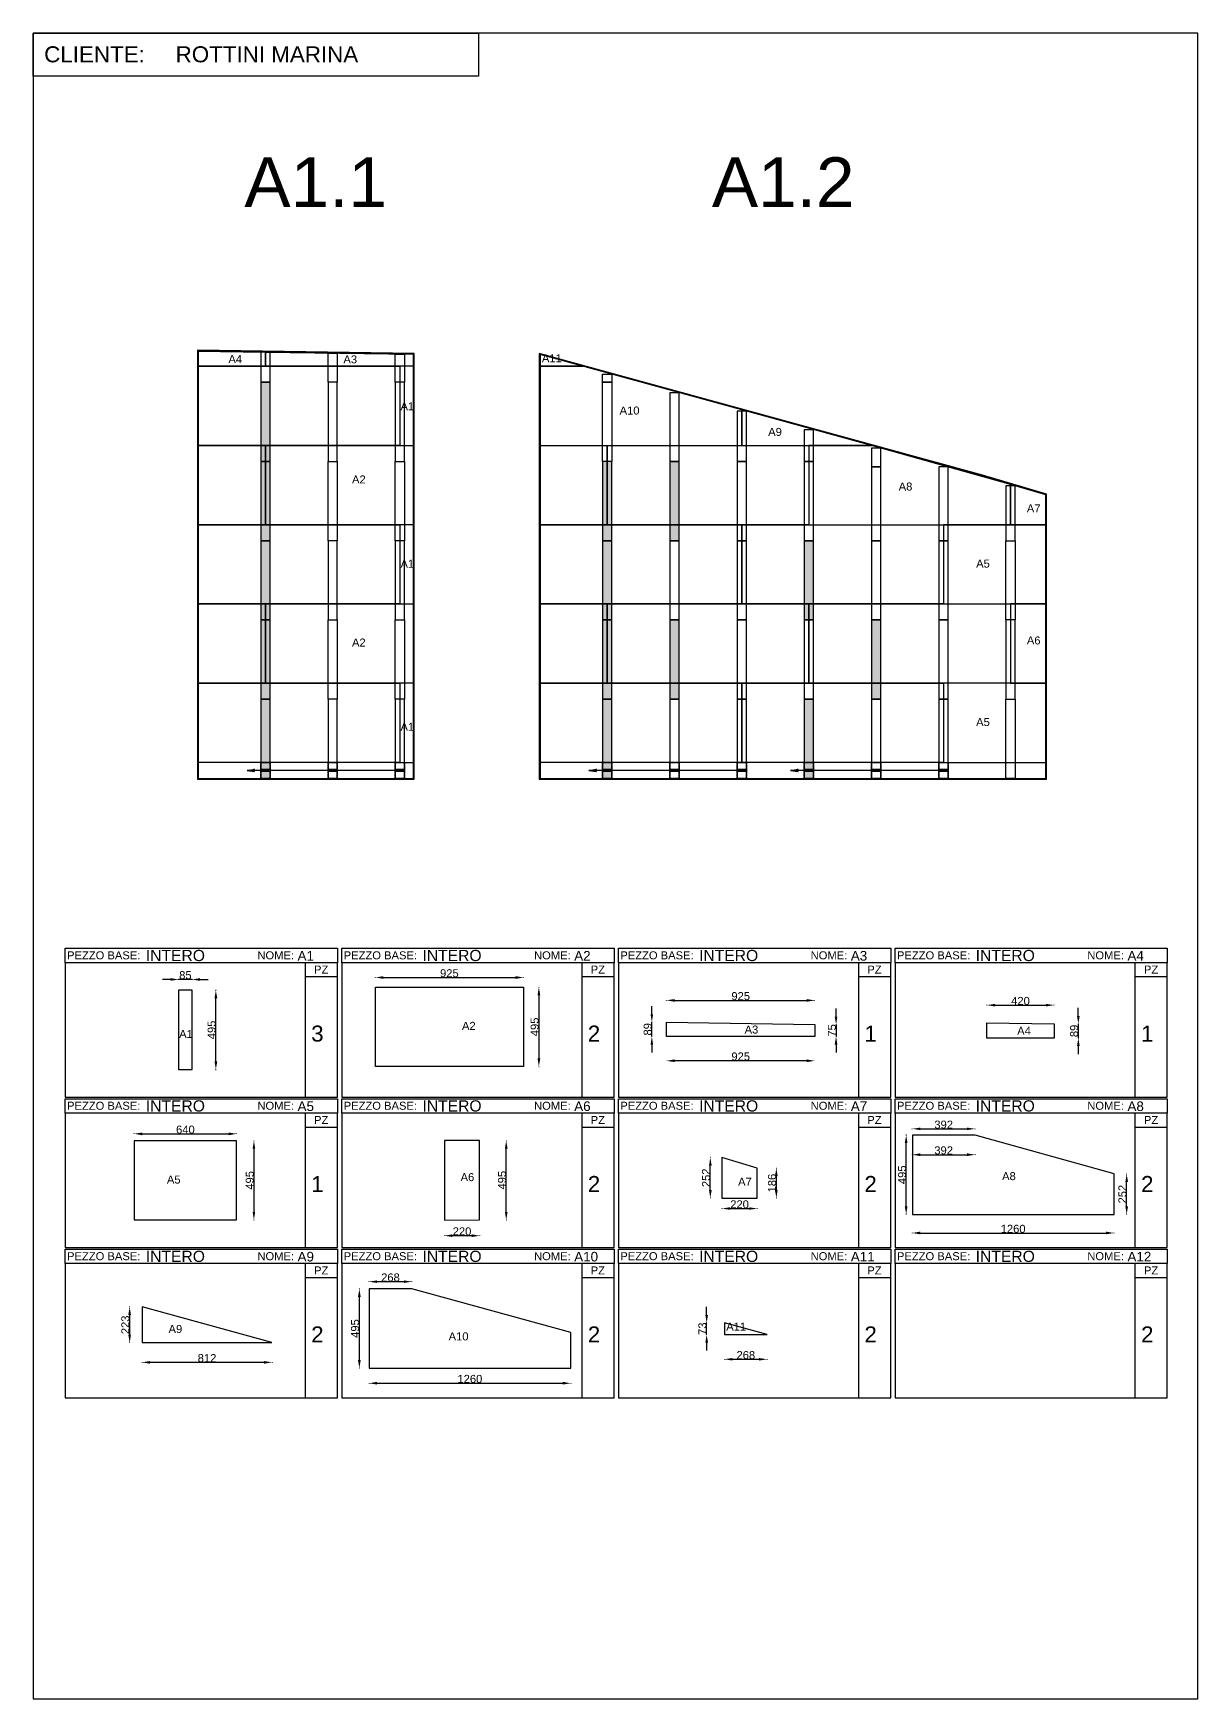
# Model space of a CAD drawing. Header units: millimetres. Extents: x -69675 to 28058, y -18677 to 10388.
# Drawn here: x -69675 to -62401, y -13652 to -3245 of the extents above; entities that cross this region are included whole.
import ezdxf

# ---------------------------------------------------------------- set-up
doc = ezdxf.new("R2010")
doc.units = ezdxf.units.MM
doc.linetypes.add('ACAD_ISO02W100', pattern=[15, 12, -3])
for name, color, linetype in [('- QUOTE', 7, 'Continuous'), ('DISTINTA PRODUZIONE', 7, 'Continuous'), ('FINESTRA', 7, 'Continuous'), ('MURALI CLIENTE', 8, 'ACAD_ISO02W100'), ('NOTE TECNICHE', 7, 'Continuous'), ('OFFSET', 2, 'Continuous'), ('PERIMETRO', 1, 'Continuous')]:
    doc.layers.add(name, color=color, linetype=linetype)
for name, color, linetype, true_color in [('INTERI', 7, 'Continuous', 0x00b51a), ('MURALI', 7, 'Continuous', 0x766a5e), ('PEZZI SU MISURA', 7, 'Continuous', 0xbb1e10), ('TABELLE TAGLIO', 7, 'Continuous', 0x7f868a), ('UNTERZO', 7, 'Continuous', 0xd40f7d)]:
    doc.layers.add(name, color=color, linetype=linetype, true_color=true_color)
doc.styles.get("Standard").update_dxf_attribs({"font": 'arial.ttf'})
doc.dimstyles.new('ISO-25', dxfattribs={"dimtxt": 50, "dimasz": 50, "dimexe": 1.25, "dimexo": 0.625, "dimtad": 1, "dimdec": 0, "dimtxsty": 'Standard', "dimcen": 2.5, "dimadec": 0, "dimazin": 0, "dimtfac": 1, "dimtdec": 0, "dimtmove": 0, "dimatfit": 3, "dimfxl": 1, "dimfxlon": 1, "dimarcsym": 0})

# ---------------------------------------------------------------- blocks, each defined once
blk = doc.blocks.new('INTERO FORATO')
at = {"layer": 'MURALI', "transparency": 33554470}
h = blk.add_hatch(color=256, dxfattribs=at)
h.dxf.hatch_style = 1
h.paths.add_polyline_path([(449, -100), (420, -100), (420, -495), (391, -495), (391, -595), (449, -595)])
h.paths.add_polyline_path([(420, -100), (391, -100), (391, -495), (420, -495)])
at = {"layer": 'MURALI', "true_color": 0x636466, "transparency": 33554687}
h = blk.add_hatch(color=251, dxfattribs=at)
h.dxf.hatch_style = 1
h.paths.add_polyline_path([(342, -545), (305, -545), (352, -553)])
h.paths.add_polyline_path([(352, -537), (305, -545), (342, -545)])
blk.add_lwpolyline([(0, 0), (1260, 0), (1260, -495), (0, -495), (0, 0)])
at = {"layer": 'MURALI'}
for points in [[(391, -100), (391, -595), (449, -595), (449, -100), (391, -100)], [(811, -100), (811, -595), (869, -595), (869, -100), (811, -100)], [(1231, -100), (1231, -595), (1289, -595), (1289, -100), (1231, -100)]]:
    blk.add_lwpolyline(points, dxfattribs=at)
at = {"layer": 'MURALI', "color": 251, "true_color": 0x636466}
for points in [[(305, -545), (352, -537)], [(1289, -545), (305, -545)], [(305, -545), (352, -553)], [(352, -537), (342, -545), (352, -553)]]:
    blk.add_lwpolyline(points, dxfattribs=at)
at = {"layer": 'MURALI'}
for points in [[(391, -537), (449, -537), (449, -553), (391, -553)], [(811, -537), (869, -537), (869, -553), (811, -553)], [(1231, -537), (1289, -537), (1289, -553), (1231, -553)]]:
    blk.add_lwpolyline(points, close=True, dxfattribs=at)
at = {"layer": 'MURALI CLIENTE'}
for points in [[(391, -495), (449, -495), (449, -595), (391, -595)], [(811, -495), (869, -495), (869, -595), (811, -595)], [(1231, -495), (1289, -495), (1289, -595), (1231, -595)]]:
    blk.add_lwpolyline(points, close=True, dxfattribs=at)
blk = doc.blocks.new('UNTERZO')
at = {"layer": 'MURALI', "transparency": 33554470}
h = blk.add_hatch(color=256, dxfattribs=at)
h.dxf.hatch_style = 1
h.paths.add_polyline_path([(384, -595), (442, -595), (442, -100), (413, -100), (413, -495), (384, -495)])
h.paths.add_polyline_path([(413, -100), (384, -100), (384, -495), (413, -495)], flags=17)
blk.add_lwpolyline([(-7, 0), (413, 0), (413, -495), (-7, -495), (-7, 0)])
at = {"layer": 'MURALI'}
blk.add_lwpolyline([(384, -100), (384, -595), (442, -595), (442, -100), (384, -100)], dxfattribs=at)
blk = doc.blocks.new('INTERO')
at = {"layer": 'MURALI', "transparency": 33554470}
h = blk.add_hatch(color=256, dxfattribs=at)
h.dxf.hatch_style = 1
h.paths.add_polyline_path([(428, -100), (399, -100), (399, -495), (370, -495), (370, -595), (428, -595)])
h.paths.add_polyline_path([(399, -100), (370, -100), (370, -495), (399, -495)])
blk.add_lwpolyline([(-21, 0), (1239, 0), (1239, -495), (-21, -495), (-21, 0)])
at = {"layer": 'MURALI'}
for points in [[(370, -100), (370, -595), (428, -595), (428, -100), (370, -100)], [(790, -100), (790, -595), (848, -595), (848, -100), (790, -100)], [(1210, -100), (1210, -595), (1268, -595), (1268, -100), (1210, -100)]]:
    blk.add_lwpolyline(points, dxfattribs=at)
blk = doc.blocks.new('TABELLA PEZZI')
at = {"layer": 'TABELLE TAGLIO'}
for points in [[(0, 0), (0, 90), (1700, 90), (1700, 0), (0, 0)], [(1500, -840), (1700, -840), (1700, 0), (1500, 0)], [(1700, -89), (1500, -89)]]:
    blk.add_lwpolyline(points, dxfattribs=at)
blk.add_lwpolyline([(0, -840), (1500, -840), (1500, 0), (0, 0)], close=True, dxfattribs=at)
for tag, p, height in [('DERIVAZIONE', (503, 10), 70), ('NOME', (1451, 13), 60), ('QUANTITA', (1536, -493), 100)]:
    blk.add_attdef(tag, p, '', height=height)
for s, p in [('PEZZO BASE:', (11, 21)), ('NOME:', (1200, 21)), ('PZ', (1554, -68))]:
    blk.add_text(s, height=50, dxfattribs=at).set_placement(p)
blk = doc.blocks.new('*D88')
at = {"layer": '- QUOTE', "color": 0, "lineweight": -2, "transparency": 16777216}
for p, q in [((-68536, -9225), (-68533, -9225)), ((-68535, -9670), (-68535, -9275)), ((-68536, -9720), (-68533, -9720))]:
    blk.add_line(p, q, dxfattribs=at)
at = {"layer": '- QUOTE', "color": 0, "transparency": 16777216}
for points in [[(-68543, -9275), (-68526, -9275), (-68535, -9225)], [(-68543, -9670), (-68526, -9670), (-68535, -9720)]]:
    blk.add_solid(points, dxfattribs=at)
at = {"layer": 'Defpoints', "color": 0, "transparency": 16777216}
for p in [(-68683, -9225), (-68535, -9225), (-68683, -9720)]:
    blk.add_point(p, dxfattribs=at)
at = {"layer": '- QUOTE', "color": 0, "transparency": 16777216, "insert": (-68561, -9473), "char_height": 50, "attachment_point": 5, "rotation": 90}
blk.add_mtext('495', dxfattribs=at)
blk = doc.blocks.new('*D89')
at = {"layer": '- QUOTE', "color": 0, "lineweight": -2, "transparency": 16777216}
for p, q in [((-68818, -9158), (-68868, -9158)), ((-68768, -9159), (-68768, -9156)), ((-68683, -9158), (-68768, -9158)), ((-68683, -9159), (-68683, -9156)), ((-68633, -9158), (-68583, -9158))]:
    blk.add_line(p, q, dxfattribs=at)
at = {"layer": '- QUOTE', "color": 0, "transparency": 16777216}
for points in [[(-68818, -9149), (-68818, -9166), (-68768, -9158)], [(-68633, -9149), (-68633, -9166), (-68683, -9158)]]:
    blk.add_solid(points, dxfattribs=at)
at = {"layer": 'Defpoints', "color": 0, "transparency": 16777216}
for p in [(-68768, -9158), (-68768, -9225), (-68683, -9225)]:
    blk.add_point(p, dxfattribs=at)
at = {"layer": '- QUOTE', "color": 0, "transparency": 16777216, "insert": (-68725, -9131), "char_height": 50, "attachment_point": 5}
blk.add_mtext('85', dxfattribs=at)
blk = doc.blocks.new('*D90')
at = {"layer": '- QUOTE', "color": 0, "lineweight": -2, "transparency": 16777216}
for p, q in [((-67538, -9146), (-67538, -9144)), ((-67488, -9145), (-66663, -9145)), ((-66613, -9146), (-66613, -9144))]:
    blk.add_line(p, q, dxfattribs=at)
at = {"layer": '- QUOTE', "color": 0, "transparency": 16777216}
for points in [[(-67488, -9137), (-67488, -9154), (-67538, -9145)], [(-66663, -9137), (-66663, -9154), (-66613, -9145)]]:
    blk.add_solid(points, dxfattribs=at)
at = {"layer": 'Defpoints', "color": 0, "transparency": 16777216}
for p in [(-66613, -9145), (-67538, -9206), (-66613, -9206)]:
    blk.add_point(p, dxfattribs=at)
at = {"layer": '- QUOTE', "color": 0, "transparency": 16777216, "insert": (-67076, -9119), "char_height": 50, "attachment_point": 5}
blk.add_mtext('925', dxfattribs=at)
blk = doc.blocks.new('*D91')
at = {"layer": '- QUOTE', "color": 0, "lineweight": -2, "transparency": 16777216}
for p, q in [((-66518, -9206), (-66516, -9206)), ((-66517, -9256), (-66517, -9651)), ((-66518, -9701), (-66516, -9701))]:
    blk.add_line(p, q, dxfattribs=at)
at = {"layer": '- QUOTE', "color": 0, "transparency": 16777216}
for points in [[(-66525, -9256), (-66508, -9256), (-66517, -9206)], [(-66525, -9651), (-66508, -9651), (-66517, -9701)]]:
    blk.add_solid(points, dxfattribs=at)
at = {"layer": 'Defpoints', "color": 0, "transparency": 16777216}
for p in [(-66613, -9206), (-66613, -9701), (-66517, -9701)]:
    blk.add_point(p, dxfattribs=at)
at = {"layer": '- QUOTE', "color": 0, "transparency": 16777216, "insert": (-66543, -9454), "char_height": 50, "attachment_point": 5, "rotation": 90}
blk.add_mtext('495', dxfattribs=at)
blk = doc.blocks.new('*D92')
at = {"layer": '- QUOTE', "color": 0, "lineweight": -2, "transparency": 16777216}
for p, q in [((-65719, -9289), (-65719, -9287)), ((-65669, -9288), (-64844, -9288)), ((-64794, -9289), (-64794, -9287))]:
    blk.add_line(p, q, dxfattribs=at)
at = {"layer": '- QUOTE', "color": 0, "transparency": 16777216}
for points in [[(-65669, -9280), (-65669, -9297), (-65719, -9288)], [(-64844, -9280), (-64844, -9297), (-64794, -9288)]]:
    blk.add_solid(points, dxfattribs=at)
at = {"layer": 'Defpoints', "color": 0, "transparency": 16777216}
for p in [(-64794, -9288), (-65719, -9425), (-64794, -9439)]:
    blk.add_point(p, dxfattribs=at)
at = {"layer": '- QUOTE', "color": 0, "transparency": 16777216, "insert": (-65256, -9262), "char_height": 50, "attachment_point": 5}
blk.add_mtext('925', dxfattribs=at)
blk = doc.blocks.new('*D93')
at = {"layer": '- QUOTE', "color": 0, "lineweight": -2, "transparency": 16777216}
for p, q in [((-64660, -9389), (-64660, -9339)), ((-64661, -9439), (-64659, -9439)), ((-64660, -9439), (-64660, -9514)), ((-64661, -9514), (-64659, -9514)), ((-64660, -9564), (-64660, -9614))]:
    blk.add_line(p, q, dxfattribs=at)
at = {"layer": '- QUOTE', "color": 0, "transparency": 16777216}
for points in [[(-64669, -9389), (-64652, -9389), (-64660, -9439)], [(-64669, -9564), (-64652, -9564), (-64660, -9514)]]:
    blk.add_solid(points, dxfattribs=at)
at = {"layer": 'Defpoints', "color": 0, "transparency": 16777216}
for p in [(-64794, -9439), (-64794, -9514), (-64660, -9514)]:
    blk.add_point(p, dxfattribs=at)
at = {"layer": '- QUOTE', "color": 0, "transparency": 16777216, "insert": (-64686, -9476), "char_height": 50, "attachment_point": 5, "rotation": 90}
blk.add_mtext('75', dxfattribs=at)
blk = doc.blocks.new('*D94')
at = {"layer": '- QUOTE', "color": 0, "lineweight": -2, "transparency": 16777216}
for p, q in [((-63718, -9319), (-63718, -9317)), ((-63668, -9318), (-63348, -9318)), ((-63298, -9319), (-63298, -9317))]:
    blk.add_line(p, q, dxfattribs=at)
at = {"layer": '- QUOTE', "color": 0, "transparency": 16777216}
for points in [[(-63668, -9310), (-63668, -9326), (-63718, -9318)], [(-63348, -9310), (-63348, -9326), (-63298, -9318)]]:
    blk.add_solid(points, dxfattribs=at)
at = {"layer": 'Defpoints', "color": 0, "transparency": 16777216}
for p in [(-63298, -9318), (-63718, -9429), (-63298, -9435)]:
    blk.add_point(p, dxfattribs=at)
at = {"layer": '- QUOTE', "color": 0, "transparency": 16777216, "insert": (-63508, -9292), "char_height": 50, "attachment_point": 5}
blk.add_mtext('420', dxfattribs=at)
blk = doc.blocks.new('*D95')
at = {"layer": '- QUOTE', "color": 0, "lineweight": -2, "transparency": 16777216}
for p, q in [((-63147, -9385), (-63147, -9335)), ((-63148, -9435), (-63145, -9435)), ((-63147, -9435), (-63147, -9524)), ((-63148, -9524), (-63145, -9524)), ((-63147, -9574), (-63147, -9624))]:
    blk.add_line(p, q, dxfattribs=at)
at = {"layer": '- QUOTE', "color": 0, "transparency": 16777216}
for points in [[(-63155, -9385), (-63138, -9385), (-63147, -9435)], [(-63155, -9574), (-63138, -9574), (-63147, -9524)]]:
    blk.add_solid(points, dxfattribs=at)
at = {"layer": 'Defpoints', "color": 0, "transparency": 16777216}
for p in [(-63298, -9435), (-63298, -9524), (-63147, -9524)]:
    blk.add_point(p, dxfattribs=at)
at = {"layer": '- QUOTE', "color": 0, "transparency": 16777216, "insert": (-63173, -9479), "char_height": 50, "attachment_point": 5, "rotation": 90}
blk.add_mtext('89', dxfattribs=at)
blk = doc.blocks.new('*D96')
at = {"layer": '- QUOTE', "color": 0, "lineweight": -2, "transparency": 16777216}
for p, q in [((-65811, -9375), (-65811, -9325)), ((-65810, -9425), (-65812, -9425)), ((-65811, -9514), (-65811, -9425)), ((-65810, -9514), (-65812, -9514)), ((-65811, -9564), (-65811, -9614))]:
    blk.add_line(p, q, dxfattribs=at)
at = {"layer": '- QUOTE', "color": 0, "transparency": 16777216}
for points in [[(-65819, -9375), (-65803, -9375), (-65811, -9425)], [(-65819, -9564), (-65803, -9564), (-65811, -9514)]]:
    blk.add_solid(points, dxfattribs=at)
at = {"layer": 'Defpoints', "color": 0, "transparency": 16777216}
for p in [(-65811, -9425), (-65719, -9425), (-65719, -9514)]:
    blk.add_point(p, dxfattribs=at)
at = {"layer": '- QUOTE', "color": 0, "transparency": 16777216, "insert": (-65837, -9469), "char_height": 50, "attachment_point": 5, "rotation": 90}
blk.add_mtext('89', dxfattribs=at)
blk = doc.blocks.new('*D97')
at = {"layer": '- QUOTE', "color": 0, "lineweight": -2, "transparency": 16777216}
for p, q in [((-65719, -9665), (-65719, -9667)), ((-64844, -9666), (-65669, -9666)), ((-64794, -9665), (-64794, -9667))]:
    blk.add_line(p, q, dxfattribs=at)
at = {"layer": '- QUOTE', "color": 0, "transparency": 16777216}
for points in [[(-65669, -9657), (-65669, -9674), (-65719, -9666)], [(-64844, -9657), (-64844, -9674), (-64794, -9666)]]:
    blk.add_solid(points, dxfattribs=at)
at = {"layer": 'Defpoints', "color": 0, "transparency": 16777216}
for p in [(-65719, -9514), (-64794, -9514), (-65719, -9666)]:
    blk.add_point(p, dxfattribs=at)
at = {"layer": '- QUOTE', "color": 0, "transparency": 16777216, "insert": (-65256, -9639), "char_height": 50, "attachment_point": 5}
blk.add_mtext('925', dxfattribs=at)
blk = doc.blocks.new('*D98')
at = {"layer": '- QUOTE', "color": 0, "lineweight": -2, "transparency": 16777216}
for p, q in [((-69045, -10123), (-69045, -10121)), ((-68995, -10122), (-68455, -10122)), ((-68405, -10123), (-68405, -10121))]:
    blk.add_line(p, q, dxfattribs=at)
at = {"layer": '- QUOTE', "color": 0, "transparency": 16777216}
for points in [[(-68995, -10114), (-68995, -10131), (-69045, -10122)], [(-68455, -10114), (-68455, -10131), (-68405, -10122)]]:
    blk.add_solid(points, dxfattribs=at)
at = {"layer": 'Defpoints', "color": 0, "transparency": 16777216}
for p in [(-69045, -10165), (-68405, -10122), (-68405, -10165)]:
    blk.add_point(p, dxfattribs=at)
at = {"layer": '- QUOTE', "color": 0, "transparency": 16777216, "insert": (-68725, -10096), "char_height": 50, "attachment_point": 5}
blk.add_mtext('640', dxfattribs=at)
blk = doc.blocks.new('*D99')
at = {"layer": '- QUOTE', "color": 0, "lineweight": -2, "transparency": 16777216}
for p, q in [((-68298, -10165), (-68296, -10165)), ((-68297, -10215), (-68297, -10610)), ((-68298, -10660), (-68296, -10660))]:
    blk.add_line(p, q, dxfattribs=at)
at = {"layer": '- QUOTE', "color": 0, "transparency": 16777216}
for points in [[(-68305, -10215), (-68289, -10215), (-68297, -10165)], [(-68305, -10610), (-68289, -10610), (-68297, -10660)]]:
    blk.add_solid(points, dxfattribs=at)
at = {"layer": 'Defpoints', "color": 0, "transparency": 16777216}
for p in [(-68405, -10165), (-68405, -10660), (-68297, -10660)]:
    blk.add_point(p, dxfattribs=at)
at = {"layer": '- QUOTE', "color": 0, "transparency": 16777216, "insert": (-68323, -10413), "char_height": 50, "attachment_point": 5, "rotation": 90}
blk.add_mtext('495', dxfattribs=at)
blk = doc.blocks.new('*D100')
at = {"layer": '- QUOTE', "color": 0, "lineweight": -2, "transparency": 16777216}
for p, q in [((-66722, -10165), (-66719, -10165)), ((-66721, -10610), (-66721, -10215)), ((-66722, -10660), (-66719, -10660))]:
    blk.add_line(p, q, dxfattribs=at)
at = {"layer": '- QUOTE', "color": 0, "transparency": 16777216}
for points in [[(-66729, -10215), (-66712, -10215), (-66721, -10165)], [(-66729, -10610), (-66712, -10610), (-66721, -10660)]]:
    blk.add_solid(points, dxfattribs=at)
at = {"layer": 'Defpoints', "color": 0, "transparency": 16777216}
for p in [(-66887, -10165), (-66721, -10165), (-66887, -10660)]:
    blk.add_point(p, dxfattribs=at)
at = {"layer": '- QUOTE', "color": 0, "transparency": 16777216, "insert": (-66747, -10412), "char_height": 50, "attachment_point": 5, "rotation": 90}
blk.add_mtext('495', dxfattribs=at)
blk = doc.blocks.new('*D101')
at = {"layer": '- QUOTE', "color": 0, "lineweight": -2, "transparency": 16777216}
for p, q in [((-67107, -10758), (-67107, -10760)), ((-66937, -10759), (-67057, -10759)), ((-66887, -10758), (-66887, -10760))]:
    blk.add_line(p, q, dxfattribs=at)
at = {"layer": '- QUOTE', "color": 0, "transparency": 16777216}
for points in [[(-67057, -10750), (-67057, -10767), (-67107, -10759)], [(-66937, -10750), (-66937, -10767), (-66887, -10759)]]:
    blk.add_solid(points, dxfattribs=at)
at = {"layer": 'Defpoints', "color": 0, "transparency": 16777216}
for p in [(-67107, -10662), (-66887, -10660), (-67107, -10759)]:
    blk.add_point(p, dxfattribs=at)
at = {"layer": '- QUOTE', "color": 0, "transparency": 16777216, "insert": (-66997, -10732), "char_height": 50, "attachment_point": 5}
blk.add_mtext('220', dxfattribs=at)
blk = doc.blocks.new('*D102')
at = {"layer": '- QUOTE', "color": 0, "lineweight": -2, "transparency": 16777216}
for p, q in [((-65034, -10337), (-65032, -10337)), ((-65033, -10473), (-65033, -10387)), ((-65034, -10523), (-65032, -10523))]:
    blk.add_line(p, q, dxfattribs=at)
at = {"layer": '- QUOTE', "color": 0, "transparency": 16777216}
for points in [[(-65042, -10387), (-65025, -10387), (-65033, -10337)], [(-65042, -10473), (-65025, -10473), (-65033, -10523)]]:
    blk.add_solid(points, dxfattribs=at)
at = {"layer": 'Defpoints', "color": 0, "transparency": 16777216}
for p in [(-65153, -10337), (-65033, -10337), (-65153, -10523)]:
    blk.add_point(p, dxfattribs=at)
at = {"layer": '- QUOTE', "color": 0, "transparency": 16777216, "insert": (-65060, -10430), "char_height": 50, "attachment_point": 5, "rotation": 90}
blk.add_mtext('186', dxfattribs=at)
blk = doc.blocks.new('*D103')
at = {"layer": '- QUOTE', "color": 0, "lineweight": -2, "transparency": 16777216}
for p, q in [((-65445, -10271), (-65447, -10271)), ((-65446, -10473), (-65446, -10321)), ((-65445, -10523), (-65447, -10523))]:
    blk.add_line(p, q, dxfattribs=at)
at = {"layer": '- QUOTE', "color": 0, "transparency": 16777216}
for points in [[(-65454, -10321), (-65437, -10321), (-65446, -10271)], [(-65454, -10473), (-65437, -10473), (-65446, -10523)]]:
    blk.add_solid(points, dxfattribs=at)
at = {"layer": 'Defpoints', "color": 0, "transparency": 16777216}
for p in [(-65446, -10271), (-65373, -10271), (-65373, -10523)]:
    blk.add_point(p, dxfattribs=at)
at = {"layer": '- QUOTE', "color": 0, "transparency": 16777216, "insert": (-65472, -10397), "char_height": 50, "attachment_point": 5, "rotation": 90}
blk.add_mtext('252', dxfattribs=at)
blk = doc.blocks.new('*D104')
at = {"layer": '- QUOTE', "color": 0, "lineweight": -2, "transparency": 16777216}
for p, q in [((-65373, -10588), (-65373, -10590)), ((-65323, -10589), (-65203, -10589)), ((-65153, -10588), (-65153, -10590))]:
    blk.add_line(p, q, dxfattribs=at)
at = {"layer": '- QUOTE', "color": 0, "transparency": 16777216}
for points in [[(-65323, -10581), (-65323, -10597), (-65373, -10589)], [(-65203, -10581), (-65203, -10597), (-65153, -10589)]]:
    blk.add_solid(points, dxfattribs=at)
at = {"layer": 'Defpoints', "color": 0, "transparency": 16777216}
for p in [(-65373, -10523), (-65153, -10523), (-65153, -10589)]:
    blk.add_point(p, dxfattribs=at)
at = {"layer": '- QUOTE', "color": 0, "transparency": 16777216, "insert": (-65263, -10563), "char_height": 50, "attachment_point": 5}
blk.add_mtext('220', dxfattribs=at)
blk = doc.blocks.new('*D105')
at = {"layer": '- QUOTE', "color": 0, "lineweight": -2, "transparency": 16777216}
for p, q in [((-64184, -10741), (-64184, -10743)), ((-64134, -10742), (-62974, -10742)), ((-62924, -10741), (-62924, -10743))]:
    blk.add_line(p, q, dxfattribs=at)
at = {"layer": '- QUOTE', "color": 0, "transparency": 16777216}
for points in [[(-64134, -10733), (-64134, -10750), (-64184, -10742)], [(-62974, -10733), (-62974, -10750), (-62924, -10742)]]:
    blk.add_solid(points, dxfattribs=at)
at = {"layer": 'Defpoints', "color": 0, "transparency": 16777216}
for p in [(-64184, -10625), (-62924, -10625), (-62924, -10742)]:
    blk.add_point(p, dxfattribs=at)
at = {"layer": '- QUOTE', "color": 0, "transparency": 16777216, "insert": (-63554, -10716), "char_height": 50, "attachment_point": 5}
blk.add_mtext('1260', dxfattribs=at)
blk = doc.blocks.new('*D106')
at = {"layer": '- QUOTE', "color": 0, "lineweight": -2, "transparency": 16777216}
for p, q in [((-64221, -10130), (-64224, -10130)), ((-64222, -10575), (-64222, -10180)), ((-64221, -10625), (-64224, -10625))]:
    blk.add_line(p, q, dxfattribs=at)
at = {"layer": '- QUOTE', "color": 0, "transparency": 16777216}
for points in [[(-64231, -10180), (-64214, -10180), (-64222, -10130)], [(-64231, -10575), (-64214, -10575), (-64222, -10625)]]:
    blk.add_solid(points, dxfattribs=at)
at = {"layer": 'Defpoints', "color": 0, "transparency": 16777216}
for p in [(-64222, -10130), (-64184, -10130), (-64184, -10625)]:
    blk.add_point(p, dxfattribs=at)
at = {"layer": '- QUOTE', "color": 0, "transparency": 16777216, "insert": (-64248, -10378), "char_height": 50, "attachment_point": 5, "rotation": 90}
blk.add_mtext('495', dxfattribs=at)
blk = doc.blocks.new('*D107')
at = {"layer": '- QUOTE', "color": 0, "lineweight": -2, "transparency": 16777216}
for p, q in [((-64184, -10252), (-64184, -10254)), ((-64134, -10253), (-63842, -10253)), ((-63792, -10252), (-63792, -10254))]:
    blk.add_line(p, q, dxfattribs=at)
at = {"layer": '- QUOTE', "color": 0, "transparency": 16777216}
for points in [[(-64134, -10244), (-64134, -10261), (-64184, -10253)], [(-63842, -10244), (-63842, -10261), (-63792, -10253)]]:
    blk.add_solid(points, dxfattribs=at)
at = {"layer": 'Defpoints', "color": 0, "transparency": 16777216}
for p in [(-64184, -10130), (-63792, -10130), (-63792, -10253)]:
    blk.add_point(p, dxfattribs=at)
at = {"layer": '- QUOTE', "color": 0, "transparency": 16777216, "insert": (-63988, -10226), "char_height": 50, "attachment_point": 5}
blk.add_mtext('392', dxfattribs=at)
blk = doc.blocks.new('*D108')
at = {"layer": '- QUOTE', "color": 0, "lineweight": -2, "transparency": 16777216}
for p, q in [((-62846, -10373), (-62844, -10373)), ((-62845, -10575), (-62845, -10423)), ((-62846, -10625), (-62844, -10625))]:
    blk.add_line(p, q, dxfattribs=at)
at = {"layer": '- QUOTE', "color": 0, "transparency": 16777216}
for points in [[(-62853, -10423), (-62836, -10423), (-62845, -10373)], [(-62853, -10575), (-62836, -10575), (-62845, -10625)]]:
    blk.add_solid(points, dxfattribs=at)
at = {"layer": 'Defpoints', "color": 0, "transparency": 16777216}
for p in [(-62924, -10373), (-62845, -10373), (-62924, -10625)]:
    blk.add_point(p, dxfattribs=at)
at = {"layer": '- QUOTE', "color": 0, "transparency": 16777216, "insert": (-62871, -10499), "char_height": 50, "attachment_point": 5, "rotation": 90}
blk.add_mtext('252', dxfattribs=at)
blk = doc.blocks.new('*D109')
at = {"layer": '- QUOTE', "color": 0, "lineweight": -2, "transparency": 16777216}
for p, q in [((-64184, -10092), (-64184, -10090)), ((-64134, -10091), (-63842, -10091)), ((-63792, -10092), (-63792, -10090))]:
    blk.add_line(p, q, dxfattribs=at)
at = {"layer": '- QUOTE', "color": 0, "transparency": 16777216}
for points in [[(-64134, -10083), (-64134, -10099), (-64184, -10091)], [(-63842, -10083), (-63842, -10099), (-63792, -10091)]]:
    blk.add_solid(points, dxfattribs=at)
at = {"layer": 'Defpoints', "color": 0, "transparency": 16777216}
for p in [(-63792, -10091), (-64184, -10130), (-63792, -10130)]:
    blk.add_point(p, dxfattribs=at)
at = {"layer": '- QUOTE', "color": 0, "transparency": 16777216, "insert": (-63988, -10065), "char_height": 50, "attachment_point": 5}
blk.add_mtext('392', dxfattribs=at)
blk = doc.blocks.new('*D110')
at = {"layer": '- QUOTE', "color": 0, "lineweight": -2, "transparency": 16777216}
for p, q in [((-68996, -11549), (-68996, -11552)), ((-68946, -11550), (-68234, -11550)), ((-68184, -11549), (-68184, -11552))]:
    blk.add_line(p, q, dxfattribs=at)
at = {"layer": '- QUOTE', "color": 0, "transparency": 16777216}
for points in [[(-68946, -11542), (-68946, -11559), (-68996, -11550)], [(-68234, -11542), (-68234, -11559), (-68184, -11550)]]:
    blk.add_solid(points, dxfattribs=at)
at = {"layer": 'Defpoints', "color": 0, "transparency": 16777216}
for p in [(-68996, -11427), (-68184, -11427), (-68184, -11550)]:
    blk.add_point(p, dxfattribs=at)
at = {"layer": '- QUOTE', "color": 0, "transparency": 16777216, "insert": (-68590, -11524), "char_height": 50, "attachment_point": 5}
blk.add_mtext('812', dxfattribs=at)
blk = doc.blocks.new('*D111')
at = {"layer": '- QUOTE', "color": 0, "lineweight": -2, "transparency": 16777216}
for p, q in [((-69072, -11204), (-69075, -11204)), ((-69073, -11377), (-69073, -11254)), ((-69072, -11427), (-69075, -11427))]:
    blk.add_line(p, q, dxfattribs=at)
at = {"layer": '- QUOTE', "color": 0, "transparency": 16777216}
for points in [[(-69082, -11254), (-69065, -11254), (-69073, -11204)], [(-69082, -11377), (-69065, -11377), (-69073, -11427)]]:
    blk.add_solid(points, dxfattribs=at)
at = {"layer": 'Defpoints', "color": 0, "transparency": 16777216}
for p in [(-69073, -11204), (-68996, -11204), (-68996, -11427)]:
    blk.add_point(p, dxfattribs=at)
at = {"layer": '- QUOTE', "color": 0, "transparency": 16777216, "insert": (-69100, -11316), "char_height": 50, "attachment_point": 5, "rotation": 90}
blk.add_mtext('223', dxfattribs=at)
blk = doc.blocks.new('*D112')
at = {"layer": '- QUOTE', "color": 0, "lineweight": -2, "transparency": 16777216}
for p, q in [((-67578, -11680), (-67578, -11682)), ((-67528, -11681), (-66368, -11681)), ((-66318, -11680), (-66318, -11682))]:
    blk.add_line(p, q, dxfattribs=at)
at = {"layer": '- QUOTE', "color": 0, "transparency": 16777216}
for points in [[(-67528, -11672), (-67528, -11689), (-67578, -11681)], [(-66368, -11672), (-66368, -11689), (-66318, -11681)]]:
    blk.add_solid(points, dxfattribs=at)
at = {"layer": 'Defpoints', "color": 0, "transparency": 16777216}
for p in [(-67578, -11586), (-66318, -11586), (-66318, -11681)]:
    blk.add_point(p, dxfattribs=at)
at = {"layer": '- QUOTE', "color": 0, "transparency": 16777216, "insert": (-66948, -11654), "char_height": 50, "attachment_point": 5}
blk.add_mtext('1260', dxfattribs=at)
blk = doc.blocks.new('*D113')
at = {"layer": '- QUOTE', "color": 0, "lineweight": -2, "transparency": 16777216}
for p, q in [((-67637, -11091), (-67640, -11091)), ((-67638, -11536), (-67638, -11141)), ((-67637, -11586), (-67640, -11586))]:
    blk.add_line(p, q, dxfattribs=at)
at = {"layer": '- QUOTE', "color": 0, "transparency": 16777216}
for points in [[(-67647, -11141), (-67630, -11141), (-67638, -11091)], [(-67647, -11536), (-67630, -11536), (-67638, -11586)]]:
    blk.add_solid(points, dxfattribs=at)
at = {"layer": 'Defpoints', "color": 0, "transparency": 16777216}
for p in [(-67638, -11091), (-67578, -11091), (-67578, -11586)]:
    blk.add_point(p, dxfattribs=at)
at = {"layer": '- QUOTE', "color": 0, "transparency": 16777216, "insert": (-67665, -11339), "char_height": 50, "attachment_point": 5, "rotation": 90}
blk.add_mtext('495', dxfattribs=at)
blk = doc.blocks.new('*D114')
at = {"layer": '- QUOTE', "color": 0, "lineweight": -2, "transparency": 16777216}
for p, q in [((-67578, -11047), (-67578, -11045)), ((-67528, -11046), (-67360, -11046)), ((-67310, -11047), (-67310, -11045))]:
    blk.add_line(p, q, dxfattribs=at)
at = {"layer": '- QUOTE', "color": 0, "transparency": 16777216}
for points in [[(-67528, -11038), (-67528, -11054), (-67578, -11046)], [(-67360, -11038), (-67360, -11054), (-67310, -11046)]]:
    blk.add_solid(points, dxfattribs=at)
at = {"layer": 'Defpoints', "color": 0, "transparency": 16777216}
for p in [(-67578, -11091), (-67310, -11046), (-67310, -11091)]:
    blk.add_point(p, dxfattribs=at)
at = {"layer": '- QUOTE', "color": 0, "transparency": 16777216, "insert": (-67444, -11020), "char_height": 50, "attachment_point": 5}
blk.add_mtext('268', dxfattribs=at)
blk = doc.blocks.new('*D115')
at = {"layer": '- QUOTE', "color": 0, "lineweight": -2, "transparency": 16777216}
for p, q in [((-65358, -11530), (-65358, -11532)), ((-65308, -11531), (-65141, -11531)), ((-65091, -11530), (-65091, -11532))]:
    blk.add_line(p, q, dxfattribs=at)
at = {"layer": '- QUOTE', "color": 0, "transparency": 16777216}
for points in [[(-65308, -11523), (-65308, -11539), (-65358, -11531)], [(-65141, -11523), (-65141, -11539), (-65091, -11531)]]:
    blk.add_solid(points, dxfattribs=at)
at = {"layer": 'Defpoints', "color": 0, "transparency": 16777216}
for p in [(-65358, -11377), (-65091, -11377), (-65091, -11531)]:
    blk.add_point(p, dxfattribs=at)
at = {"layer": '- QUOTE', "color": 0, "transparency": 16777216, "insert": (-65224, -11505), "char_height": 50, "attachment_point": 5}
blk.add_mtext('268', dxfattribs=at)
blk = doc.blocks.new('*D116')
at = {"layer": '- QUOTE', "color": 0, "lineweight": -2, "transparency": 16777216}
for p, q in [((-65469, -11254), (-65469, -11204)), ((-65468, -11304), (-65470, -11304)), ((-65469, -11377), (-65469, -11304)), ((-65468, -11377), (-65470, -11377)), ((-65469, -11427), (-65469, -11477))]:
    blk.add_line(p, q, dxfattribs=at)
at = {"layer": '- QUOTE', "color": 0, "transparency": 16777216}
for points in [[(-65477, -11254), (-65460, -11254), (-65469, -11304)], [(-65477, -11427), (-65460, -11427), (-65469, -11377)]]:
    blk.add_solid(points, dxfattribs=at)
at = {"layer": 'Defpoints', "color": 0, "transparency": 16777216}
for p in [(-65469, -11304), (-65358, -11304), (-65358, -11377)]:
    blk.add_point(p, dxfattribs=at)
at = {"layer": '- QUOTE', "color": 0, "transparency": 16777216, "insert": (-65495, -11340), "char_height": 50, "attachment_point": 5, "rotation": 90}
blk.add_mtext('73', dxfattribs=at)

msp = doc.modelspace()

# ---------------------------------------------------------------- linework, layer by layer
msp.add_lwpolyline([(-69675.2, -13652), (-62401.1, -13652), (-62401.1, -3245), (-69675.2, -3245)], close=True)
at = {"layer": 'FINESTRA'}
msp.add_lwpolyline([(-69675.2, -3245), (-66894.3, -3245), (-66894.3, -3513.6), (-69675.2, -3513.6)], close=True, dxfattribs=at)
at = {"layer": 'MURALI'}
for points in [[(-68254.1, -5237.1), (-68254.1, -5425.9), (-68196.1, -5425.9), (-68196.1, -5237.1), (-68254.1, -5237.1)], [(-65698.7, -5491.1), (-65698.7, -5920.9), (-65640.7, -5920.9), (-65640.7, -5491.1), (-65698.7, -5491.1)], [(-65278.7, -5607), (-65278.7, -5920.9), (-65220.7, -5920.9), (-65220.7, -5607), (-65278.7, -5607)], [(-64858.7, -5723.9), (-64858.7, -5920.9), (-64800.7, -5920.9), (-64800.7, -5723.9), (-64858.7, -5723.9)], [(-64438.7, -5836.9), (-64438.7, -5953.9), (-64380.7, -5953.9), (-64380.7, -5836.9), (-64438.7, -5836.9)], [(-64438.7, -5953.9), (-64438.7, -6415.9), (-64380.7, -6415.9), (-64380.7, -5953.9), (-64438.7, -5953.9)], [(-64018.7, -5953.9), (-64018.7, -6415.9), (-63960.7, -6415.9), (-63960.7, -5953.9), (-64018.7, -5953.9)], [(-63598.7, -6072.4), (-63598.7, -6415.9), (-63540.7, -6415.9), (-63540.7, -6072.4), (-63598.7, -6072.4)]]:
    msp.add_lwpolyline(points, dxfattribs=at)
for points in [[(-67834.1, -5243.3), (-67776.1, -5243.3), (-67776.1, -5425.9), (-67834.1, -5425.9)], [(-67414.1, -5249.5), (-67356.1, -5249.5), (-67356.1, -5425.9), (-67414.1, -5425.9)], [(-66118.7, -5374.3), (-66060.7, -5374.3), (-66060.7, -5425.9), (-66118.7, -5425.9)], [(-66118.7, -5425.9), (-66060.7, -5425.9), (-66060.7, -5920.9), (-66118.7, -5920.9)], [(-67834.1, -5920.9), (-67776.1, -5920.9), (-67776.1, -6415.9), (-67834.1, -6415.9)], [(-67414.1, -5920.9), (-67356.1, -5920.9), (-67356.1, -6415.9), (-67414.1, -6415.9)], [(-63598.7, -6415.9), (-63540.7, -6415.9), (-63540.7, -6910.9), (-63598.7, -6910.9)], [(-67834.1, -6910.9), (-67776.1, -6910.9), (-67776.1, -7405.9), (-67834.1, -7405.9)], [(-67414.1, -6910.9), (-67356.1, -6910.9), (-67356.1, -7405.9), (-67414.1, -7405.9)], [(-63598.7, -7405.9), (-63540.7, -7405.9), (-63540.7, -7900.9), (-63598.7, -7900.9)]]:
    msp.add_lwpolyline(points, close=True, dxfattribs=at)
at = {"layer": 'OFFSET'}
for points in [[(-68645.1, -7900.9), (-67300.1, -7900.9), (-67300.1, -5250.8), (-68645.1, -5230.9)], [(-66509.7, -5252.4), (-66509.7, -7900.9), (-63349.7, -7900.9), (-63349.7, -6129.6), (-63746.1, -6010.7)]]:
    msp.add_lwpolyline(points, close=True, dxfattribs=at)
at = {"layer": 'PERIMETRO'}
msp.add_lwpolyline([(-68650.1, -7905.9), (-67295.1, -7905.9), (-67295.1, -5245.9), (-68650.1, -5225.9), (-68650.1, -7905.9)], dxfattribs=at)
msp.add_lwpolyline([(-66514.7, -5245.9), (-66514.7, -7905.9), (-63344.7, -7905.9), (-63344.7, -6125.9), (-63744.7, -6005.9)], close=True, dxfattribs=at)
at = {"layer": 'PEZZI SU MISURA'}
for points in [[(-68645.1, -5230.8), (-68225.1, -5237.1), (-68225.1, -5325.9), (-68645.1, -5325.9), (-68645.1, -5230.8)], [(-66509.7, -5325.9), (-66242.1, -5325.9), (-66509.7, -5252.4), (-66509.7, -5325.9)], [(-67385.1, -5820.9), (-67300.1, -5820.9), (-67300.1, -5325.9), (-67385.1, -5325.9), (-67385.1, -5820.9)], [(-65249.7, -5820.9), (-64437.9, -5820.9), (-65249.7, -5598.1), (-65249.7, -5820.9)], [(-68225.1, -5820.9), (-67300.1, -5820.9), (-67300.1, -6315.9), (-68225.1, -6315.9), (-68225.1, -5820.9)], [(-64829.7, -6315.9), (-63569.7, -6315.9), (-63569.7, -6063.6), (-64437.9, -5820.9), (-64829.7, -5820.9), (-64829.7, -6315.9)], [(-63569.7, -6063.6), (-63569.7, -6315.9), (-63349.7, -6315.9), (-63349.7, -6129.6), (-63569.7, -6063.6)], [(-63344.7, -7905.9), (-63344.7, -6205.9)], [(-67385.1, -6810.9), (-67300.1, -6810.9), (-67300.1, -6315.9), (-67385.1, -6315.9), (-67385.1, -6810.9)], [(-63989.7, -6810.9), (-63349.7, -6810.9), (-63349.7, -6315.9), (-63989.7, -6315.9), (-63989.7, -6810.9)], [(-68225.1, -6810.9), (-67300.1, -6810.9), (-67300.1, -7305.9), (-68225.1, -7305.9), (-68225.1, -6810.9)], [(-63569.7, -6810.9), (-63569.7, -7308.4), (-63349.7, -7305.9), (-63349.7, -6810.9), (-63569.7, -6810.9)], [(-67385.1, -7800.9), (-67300.1, -7800.9), (-67300.1, -7305.9), (-67385.1, -7305.9), (-67385.1, -7800.9)], [(-63989.7, -7800.9), (-63349.7, -7800.9), (-63349.7, -7305.9), (-63989.7, -7305.9), (-63989.7, -7800.9)], [(-68767.8, -9720.2), (-68682.8, -9720.2), (-68682.8, -9225.2), (-68767.8, -9225.2), (-68767.8, -9720.2)], [(-67538.1, -9206.4), (-66613.1, -9206.4), (-66613.1, -9701.4), (-67538.1, -9701.4), (-67538.1, -9206.4)], [(-63717.6, -9428.7), (-63297.6, -9435), (-63297.6, -9523.7), (-63717.6, -9523.7), (-63717.6, -9428.7)], [(-69045.3, -10660.2), (-68405.3, -10660.2), (-68405.3, -10165.2), (-69045.3, -10165.2), (-69045.3, -10660.2)], [(-67107, -10164.6), (-67107, -10662.2), (-66887, -10659.6), (-66887, -10164.6), (-67107, -10164.6)], [(-64183.7, -10625.3), (-62923.7, -10625.3), (-62923.7, -10373), (-63791.9, -10130.3), (-64183.7, -10130.3), (-64183.7, -10625.3)], [(-65373.5, -10270.9), (-65373.5, -10523.2), (-65153.5, -10523.2), (-65153.5, -10336.9), (-65373.5, -10270.9)], [(-68995.9, -11427), (-68184.1, -11427), (-68995.9, -11204.2), (-68995.9, -11427)], [(-65358.2, -11377.2), (-65090.5, -11377.2), (-65358.2, -11303.8), (-65358.2, -11377.2)]]:
    msp.add_lwpolyline(points, dxfattribs=at)
for points in [[(-68225.1, -5325.9), (-68225.1, -5237.1), (-67300.1, -5250.8), (-67300.1, -5325.9)], [(-65249.7, -5598.1), (-66242.1, -5325.9), (-66509.7, -5325.9), (-66509.7, -5820.9), (-65249.7, -5820.9)], [(-65718.6, -9513.8), (-65718.6, -9425.1), (-64793.6, -9438.7), (-64793.6, -9513.8)], [(-66318, -11363.4), (-67310.3, -11091.2), (-67578, -11091.2), (-67578, -11586.2), (-66318, -11586.2)]]:
    msp.add_lwpolyline(points, close=True, dxfattribs=at)

# ---------------------------------------------------------------- block references
at = {"layer": 'INTERI'}
for name, p in [('INTERO', (-68624.1, -5325.9)), ('INTERO', (-66068.7, -5820.9)), ('INTERO', (-68624.1, -6315.9)), ('INTERO', (-66488.7, -6315.9)), ('INTERO', (-65228.7, -6315.9)), ('INTERO', (-66068.7, -6810.9)), ('INTERO', (-64808.7, -6810.9)), ('INTERO FORATO', (-68645.1, -7305.9)), ('INTERO FORATO', (-66509.7, -7305.9)), ('INTERO FORATO', (-65249.7, -7305.9))]:
    msp.add_blockref(name, p, dxfattribs=at)
at = {"layer": 'TABELLE TAGLIO'}
for p, values in [((-69475.3, -9052.7), {'QUANTITA': '3', 'DERIVAZIONE': 'INTERO', 'NOME': 'A1'}), ((-67747.1, -9052.7), {'QUANTITA': '2', 'DERIVAZIONE': 'INTERO', 'NOME': 'A2'}), ((-66019, -9052.7), {'QUANTITA': '1', 'DERIVAZIONE': 'INTERO', 'NOME': 'A3'}), ((-64290.8, -9052.7), {'QUANTITA': '1', 'DERIVAZIONE': 'INTERO', 'NOME': 'A4'}), ((-69475.3, -9992.7), {'QUANTITA': '1', 'DERIVAZIONE': 'INTERO', 'NOME': 'A5'}), ((-67747.1, -9992.7), {'QUANTITA': '2', 'DERIVAZIONE': 'INTERO', 'NOME': 'A6'}), ((-66019, -9992.7), {'QUANTITA': '2', 'DERIVAZIONE': 'INTERO', 'NOME': 'A7'}), ((-64290.8, -9992.7), {'QUANTITA': '2', 'DERIVAZIONE': 'INTERO', 'NOME': 'A8'}), ((-69475.3, -10932.7), {'QUANTITA': '2', 'DERIVAZIONE': 'INTERO', 'NOME': 'A9'}), ((-67747.1, -10932.7), {'QUANTITA': '2', 'DERIVAZIONE': 'INTERO', 'NOME': 'A10'}), ((-66019, -10932.7), {'QUANTITA': '2', 'DERIVAZIONE': 'INTERO', 'NOME': 'A11'}), ((-64290.8, -10932.7), {'QUANTITA': '2', 'DERIVAZIONE': 'INTERO', 'NOME': 'A12'})]:
    msp.add_blockref('TABELLA PEZZI', p, dxfattribs=at).add_auto_attribs(values)
at = {"layer": 'UNTERZO'}
for p in [(-68638.1, -5820.9), (-66502.7, -5820.9), (-68638.1, -6810.9), (-66502.7, -6810.9)]:
    msp.add_blockref('UNTERZO', p, dxfattribs=at)

# ---------------------------------------------------------------- texts
at = {"layer": 'DISTINTA PRODUZIONE', "char_height": 50, "attachment_point": 1}
for s, insert in [('A4', (-68456.3, -5255.6)), ('A3', (-67738, -5257.7)), ('A11', (-66498, -5250.2)), ('A1', (-67381.3, -5550.6)), ('A10', (-66012.4, -5577.2)), ('A9', (-65084.3, -5710.7)), ('A2', (-67684.2, -6008.1)), ('A8', (-64269, -6052.2)), ('A7', (-63468.5, -6189.1)), ('A1', (-67381.3, -6534.7)), ('A5', (-63785.1, -6533.9)), ('A2', (-67684.2, -7027)), ('A6', (-63468.5, -7014.1)), ('A1', (-67381.3, -7553.6)), ('A5', (-63785.1, -7523.9)), ('A2', (-66997.1, -9422.5)), ('A3', (-65231.5, -9445.6)), ('A4', (-63528.8, -9453.4)), ('A1', (-68764, -9473)), ('A5', (-68840.7, -10383.2)), ('A6', (-67005.9, -10367.8)), ('A7', (-65272.3, -10396.4)), ('A8', (-63622.9, -10361.7)), ('A9', (-68830.5, -11316.8)), ('A11', (-65346.4, -11301.6)), ('A10', (-67080.7, -11362.9))]:
    msp.add_mtext_dynamic_manual_height_columns(s, width=389.083, gutter_width=1550.9, heights=[0], dxfattribs=dict(at, insert=insert))
at = {"layer": 'FINESTRA', "char_height": 100, "attachment_point": 1}
for s, width, insert in [('CLIENTE:', 1075.057, (-69607.3, -3326.3)), ('ROTTINI MARINA', 5202.875, (-68786.2, -3326.2))]:
    msp.add_mtext_dynamic_manual_height_columns(s, width=width, gutter_width=1550.9, heights=[0], dxfattribs=dict(at, insert=insert))
at = {"layer": 'NOTE TECNICHE', "char_height": 310.18, "attachment_point": 1}
for s, insert in [('A1.1', (-68356.8, -4020.1)), ('A1.2', (-65435.9, -4020.1))]:
    msp.add_mtext_dynamic_manual_height_columns(s, width=1434.859, gutter_width=1550.9, heights=[0], dxfattribs=dict(at, insert=insert))

# ---------------------------------------------------------------- dimensions: what is measured, and where the dimension line sits
at = {"layer": '- QUOTE'}
for base, p1, p2, picture, middle in [((-68767.8, -9157.6), (-68682.8, -9225.2), (-68767.8, -9225.2), '*D89', (-68725.3, -9131.5)), ((-66613.1, -9145.4), (-67538.1, -9206.4), (-66613.1, -9206.4), '*D90', (-67075.6, -9119.2)), ((-64793.6, -9288.5), (-65718.6, -9425.1), (-64793.6, -9438.7), '*D92', (-65256.1, -9262.3)), ((-63297.6, -9318), (-63717.6, -9428.7), (-63297.6, -9435), '*D94', (-63507.6, -9291.8)), ((-65718.6, -9665.6), (-64793.6, -9513.8), (-65718.6, -9513.8), '*D97', (-65256.1, -9639.5)), ((-68405.3, -10122.3), (-69045.3, -10165.2), (-68405.3, -10165.2), '*D98', (-68725.3, -10096.1)), ((-63791.9, -10091.1), (-64183.7, -10130.3), (-63791.9, -10130.3), '*D109', (-63987.8, -10064.9)), ((-63791.9, -10252.6), (-64183.7, -10130.3), (-63791.9, -10130.3), '*D107', (-63987.8, -10226.4)), ((-65153.5, -10589.1), (-65373.5, -10523.2), (-65153.5, -10523.2), '*D104', (-65263.5, -10562.9)), ((-67107, -10758.6), (-66887, -10659.6), (-67107, -10662.2), '*D101', (-66997, -10732.4)), ((-62923.7, -10741.7), (-64183.7, -10625.3), (-62923.7, -10625.3), '*D105', (-63553.7, -10715.6)), ((-67310.3, -11046), (-67578, -11091.2), (-67310.3, -11091.2), '*D114', (-67444.2, -11019.8)), ((-68184.1, -11550.4), (-68995.9, -11427), (-68184.1, -11427), '*D110', (-68590, -11524.3)), ((-65090.5, -11531), (-65358.2, -11377.2), (-65090.5, -11377.2), '*D115', (-65224.4, -11504.8)), ((-66318, -11680.5), (-67578, -11586.2), (-66318, -11586.2), '*D112', (-66948, -11654.4))]:
    dim = msp.add_linear_dim(base=base, p1=p1, p2=p2, dimstyle='ISO-25', dxfattribs=at)
    dim.commit()
    dim.dimension.update_dxf_attribs({"geometry": picture, "text_midpoint": middle})
for base, p1, p2, picture, middle in [((-68534.7, -9225.2), (-68682.8, -9720.2), (-68682.8, -9225.2), '*D88', (-68560.8, -9472.7)), ((-66516.8, -9701.4), (-66613.1, -9206.4), (-66613.1, -9701.4), '*D91', (-66542.9, -9453.9)), ((-65810.8, -9425.1), (-65718.6, -9513.8), (-65718.6, -9425.1), '*D96', (-65837, -9469.4)), ((-64660.4, -9513.8), (-64793.6, -9438.7), (-64793.6, -9513.8), '*D93', (-64686.5, -9476.2)), ((-63146.6, -9523.7), (-63297.6, -9435), (-63297.6, -9523.7), '*D95', (-63172.7, -9479.3)), ((-68297.1, -10660.2), (-68405.3, -10165.2), (-68405.3, -10660.2), '*D99', (-68323.2, -10412.7)), ((-66720.7, -10164.6), (-66887, -10659.6), (-66887, -10164.6), '*D100', (-66746.9, -10412.1)), ((-64222.3, -10130.3), (-64183.7, -10625.3), (-64183.7, -10130.3), '*D106', (-64248.4, -10377.8)), ((-65445.6, -10270.9), (-65373.5, -10523.2), (-65373.5, -10270.9), '*D103', (-65471.7, -10397.1)), ((-65033.4, -10336.9), (-65153.5, -10523.2), (-65153.5, -10336.9), '*D102', (-65059.6, -10430.1)), ((-62844.8, -10373), (-62923.7, -10625.3), (-62923.7, -10373), '*D108', (-62871, -10499.2)), ((-67638.4, -11091.2), (-67578, -11586.2), (-67578, -11091.2), '*D113', (-67664.6, -11338.7)), ((-69073.4, -11204.2), (-68995.9, -11427), (-68995.9, -11204.2), '*D111', (-69099.6, -11315.6)), ((-65468.6, -11303.8), (-65358.2, -11377.2), (-65358.2, -11303.8), '*D116', (-65494.8, -11340.5))]:
    dim = msp.add_linear_dim(base=base, p1=p1, p2=p2, angle=90, dimstyle='ISO-25', dxfattribs=at)
    dim.commit()
    dim.dimension.update_dxf_attribs({"geometry": picture, "text_midpoint": middle})

doc.saveas('drawing.dxf')
